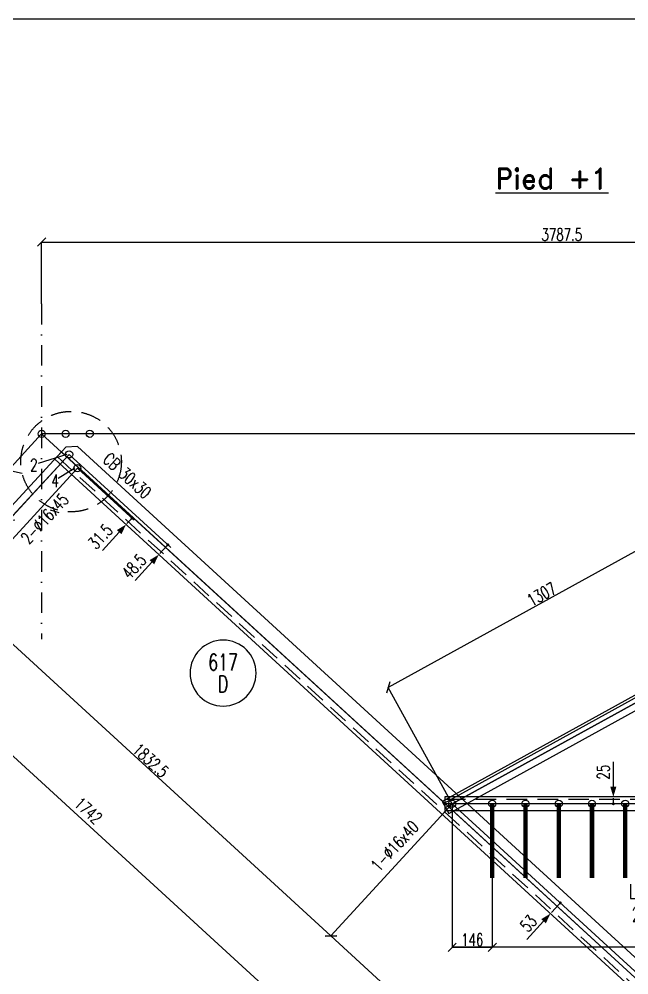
# Model space of a CAD drawing. Extents: x 59442 to 71607, y -56371 to -47761.
# Drawn here: x 62281 to 64501, y -51242 to -47761 of the extents above; entities that cross this region are included whole.
import ezdxf
from ezdxf.enums import TextEntityAlignment as Align

# ---------------------------------------------------------------- set-up
doc = ezdxf.new("R2010")
doc.units = 0
doc.header["$LTSCALE"] = 150
doc.header["$MEASUREMENT"] = 0
doc.linetypes.add('DASHDOT', pattern=[1, 0.5, -0.25, 0, -0.25])
doc.linetypes.add('DASHED', pattern=[0.75, 0.5, -0.25])
doc.layers.get('0').update_dxf_attribs({"linetype": 'CONTINUOUS'})
doc.layers.get('DEFPOINTS').update_dxf_attribs({"linetype": 'CONTINUOUS'})
for name, color, linetype in [('ASSI', 3, 'CONTINUOUS'), ('BOLLINI_5', 7, 'CONTINUOUS'), ('FORI', 2, 'CONTINUOUS'), ('LINEA_ANG', 2, 'CONTINUOUS'), ('LS', 7, 'CONTINUOUS'), ('MZ', 6, 'DASHDOT'), ('QT_MAL', 7, 'CONTINUOUS'), ('QT_MPR', 7, 'CONTINUOUS'), ('TRAT-Y', 7, 'DASHED')]:
    doc.layers.add(name, color=color, linetype=linetype)
doc.styles.add('QUOTE', font='ROMANS8.SHX', dxfattribs={"width": 0.7})
doc.styles.add('RD', font='ROMAND8.SHX', dxfattribs={"width": 0.7})
doc.styles.add('RQL', font='ROMANS8.SHX', dxfattribs={"width": 0.7})
doc.styles.add('RS', font='ROMANS8.shx', dxfattribs={"width": 0.7})
doc.styles.get("Standard").update_dxf_attribs({"font": 'ROMANS8.SHX', "width": 0.7})
doc.dimstyles.new('FRECCE1', dxfattribs={"dimtxt": 45, "dimasz": 5, "dimexe": 0, "dimexo": 0, "dimgap": 1, "dimtad": 1, "dimdec": 0, "dimzin": 0, "dimdsep": 46, "dimtxsty": 'RS', "dimblk1": 'QUOTP', "dimblk2": 'QUOTF', "dimsah": 1, "dimcen": 0, "dimclrd": 2, "dimclre": 2, "dimclrt": 7, "dimadec": 0, "dimazin": 0, "dimtfac": 1, "dimtdec": 0, "dimtix": 1, "dimtmove": 2, "dimatfit": 3, "dimldrblk": 'QUOTP', "dimfxl": 1, "dimtolj": 1, "dimtzin": 0, "dimarcsym": 0})
doc.dimstyles.new('TRATTO', dxfattribs={"dimscale": 0, "dimtxt": 45, "dimasz": 30, "dimexe": 0, "dimexo": 0, "dimgap": 5, "dimtad": 1, "dimrnd": 0.5, "dimdsep": 46, "dimtxsty": 'RS', "dimblk1": 'OBLIQUE', "dimblk2": 'OBLIQUE', "dimsah": 1, "dimcen": 0.09, "dimclrd": 2, "dimclre": 2, "dimclrt": 7, "dimadec": 0, "dimazin": 0, "dimtfac": 1, "dimtix": 1, "dimtmove": 2, "dimatfit": 3, "dimfxl": 1, "dimtolj": 1, "dimtzin": 0, "dimarcsym": 0})

# ---------------------------------------------------------------- blocks, each defined once
blk = doc.blocks.new('16')
blk.add_circle((0, 0), 1)
blk = doc.blocks.new('ASSE98')
blk.add_line((0, 0), (1, 0))
at = {"color": 7, "style": 'QUOTE', "width": 0.5, "flags": 1}
for tag, p in [('TI', (1.38308, 6.82731)), ('DI_S', (1.38308, 6.42178)), ('D_S', (1.38308, 6.02092)), ('E_S', (1.38308, 5.68065)), ('NFORI', (1.36454, 5.29792)), ('ALAR', (1.36349, 4.93246)), ('FAM', (1.3775, 4.54645)), ('ALA', (1.38308, 4.19257)), ('DISP2', (1.38308, 3.84971)), ('DISP1', (1.38308, 3.50686)), ('PINZAF', (1.38308, 3.164)), ('PINZAI', (1.38308, 2.82114)), ('TRP', (1.38308, 2.47829)), ('NP', (1.38308, 2.13543)), ('SV', (1.38308, 1.79257)), ('PESO', (1.38308, 1.44971)), ('QUA', (1.38308, 1.10686)), ('LUN', (1.38308, 0.764)), ('PROF', (1.38308, 0.42114)), ('POS', (1.38308, 0.07829))]:
    blk.add_attdef(tag, p, '', height=0.2, dxfattribs=at)
at = {"color": 7, "flags": 1}
for tag, p in [('LAV1', (3.07431, 6.82847)), ('LAV2', (3.07431, 6.49513)), ('LAV3', (3.07431, 6.1618)), ('LAV4', (3.07431, 5.82847)), ('LAV5', (3.07431, 5.49513)), ('LAV6', (3.07431, 5.1618)), ('LAV7', (3.07431, 4.82847)), ('LAV8', (3.07431, 4.49513)), ('LAV9', (3.07431, 4.1618)), ('LAV10', (3.07431, 3.82847))]:
    blk.add_attdef(tag, p, '', height=0.2, dxfattribs=at)
blk = doc.blocks.new('QUOTP')
at = {"layer": 'ASSI', "color": 2, "const_width": 1.07}
blk.add_lwpolyline([(-0.53, 0, 1), (0.53, 0, 1)], format="xyb", close=True, dxfattribs=at)
blk = doc.blocks.new('QUOTF')
at = {"layer": 'LS', "color": 2}
blk.add_line((7.5, 0), (25.5, 0), dxfattribs=at)
blk.add_solid([(7.5, 2.25), (0, 0), (7.5, -2.25)], dxfattribs=at)
blk = doc.blocks.new('*D121')
at = {"layer": 'DEFPOINTS', "color": 0, "transparency": 16777216}
for p in [(62691.9, -49578.8), (62670.5, -49602.1), (62670.5, -49602.1)]:
    blk.add_point(p, dxfattribs=at)
at = {"layer": 'QT_MAL', "color": 2, "lineweight": -2, "transparency": 16777216}
blk.add_line((62688.5, -49582.4), (62673.8, -49598.4), dxfattribs=at)
at = {"layer": 'QT_MAL', "color": 2, "lineweight": -2, "transparency": 16777216, "xscale": 5, "yscale": 5, "zscale": 5}
for name, p, rotation in [('QUOTF', (62670.5, -49602.1), 227.4813282526787), ('QUOTP', (62691.9, -49578.8), 47.48132825267867)]:
    blk.add_blockref(name, p, dxfattribs=dict(at, rotation=rotation))
at = {"layer": 'QT_MAL', "color": 7, "transparency": 16777216, "insert": (62576.8, -49646.1), "char_height": 45, "attachment_point": 5, "rotation": 47.4813, "style": 'RS'}
blk.add_mtext('\\A1;31.5', dxfattribs=at)
blk = doc.blocks.new('*D122')
at = {"layer": 'DEFPOINTS', "color": 0, "transparency": 16777216}
for p in [(62822.4, -49676), (62789.8, -49711.6), (62789.8, -49711.6)]:
    blk.add_point(p, dxfattribs=at)
at = {"layer": 'QT_MAL', "color": 2, "lineweight": -2, "transparency": 16777216}
blk.add_line((62819.1, -49679.6), (62793.2, -49707.9), dxfattribs=at)
at = {"layer": 'QT_MAL', "color": 2, "lineweight": -2, "transparency": 16777216, "xscale": 5, "yscale": 5, "zscale": 5}
for name, p, rotation in [('QUOTP', (62822.4, -49676), 47.48132825267867), ('QUOTF', (62789.8, -49711.6), 227.4813282526787)]:
    blk.add_blockref(name, p, dxfattribs=dict(at, rotation=rotation))
at = {"layer": 'QT_MAL', "color": 7, "transparency": 16777216, "insert": (62699.2, -49754.8), "char_height": 45, "attachment_point": 5, "rotation": 47.4813, "style": 'RS'}
blk.add_mtext('\\A1;48.5', dxfattribs=at)
blk = doc.blocks.new('*D123')
at = {"layer": 'DEFPOINTS', "color": 0, "transparency": 16777216}
for p in [(64251.6, -50980), (64215.8, -51019.1), (64215.8, -51019.1)]:
    blk.add_point(p, dxfattribs=at)
at = {"layer": 'QT_MAL', "color": 2, "lineweight": -2, "transparency": 16777216}
blk.add_line((64248.2, -50983.7), (64219.1, -51015.4), dxfattribs=at)
at = {"layer": 'QT_MAL', "color": 2, "lineweight": -2, "transparency": 16777216, "xscale": 5, "yscale": 5, "zscale": 5}
for name, p, rotation in [('QUOTP', (64251.6, -50980), 47.48132825267867), ('QUOTF', (64215.8, -51019.1), 227.4813282526787)]:
    blk.add_blockref(name, p, dxfattribs=dict(at, rotation=rotation))
at = {"layer": 'QT_MAL', "color": 7, "transparency": 16777216, "insert": (64135.3, -51054.9), "char_height": 45, "attachment_point": 5, "rotation": 47.4813, "style": 'RS'}
blk.add_mtext('\\A1;53', dxfattribs=at)
blk = doc.blocks.new('_OBLIQUE')
at = {"color": 0, "linetype": 'ByBlock'}
blk.add_line((-0.5, -0.5), (0.5, 0.5), dxfattribs=at)
blk = doc.blocks.new('*D45')
at = {"layer": 'DEFPOINTS', "color": 0, "transparency": 16777216}
for p in [(62363.2, -49271.5), (62463.2, -49346.5), (62025, -49824.4)]:
    blk.add_point(p, dxfattribs=at)
at = {"layer": 'QT_MPR', "color": 2, "lineweight": -2, "transparency": 16777216}
for p, q in [((62363.2, -49271.5), (61933.4, -49740.3)), ((62463.2, -49346.5), (62025, -49824.4)), ((61933.4, -49740.3), (62025, -49824.4))]:
    blk.add_line(p, q, dxfattribs=at)
at = {"layer": 'QT_MPR', "color": 2, "lineweight": -2, "transparency": 16777216, "xscale": 30, "yscale": 30, "zscale": 30}
for p, rotation in [((61933.4, -49740.3), 137.4813282526787), ((62025, -49824.4), 317.4813282526787)]:
    blk.add_blockref('_OBLIQUE', p, dxfattribs=dict(at, rotation=rotation))
at = {"layer": 'QT_MPR', "color": 7, "transparency": 16777216, "insert": (62006.4, -49752.6), "char_height": 45, "attachment_point": 5, "rotation": 317.4813, "style": 'RS'}
blk.add_mtext('\\A1;124.5', dxfattribs=at)
blk = doc.blocks.new('*D46')
at = {"layer": 'DEFPOINTS', "color": 0, "transparency": 16777216}
for p in [(62463.2, -49346.5), (62493.2, -49396.5), (62066.3, -49862.2)]:
    blk.add_point(p, dxfattribs=at)
at = {"layer": 'QT_MPR', "color": 2, "lineweight": -2, "transparency": 16777216}
for p, q in [((62463.2, -49346.5), (62025, -49824.4)), ((62493.2, -49396.5), (62066.3, -49862.2)), ((62025, -49824.4), (62066.3, -49862.2))]:
    blk.add_line(p, q, dxfattribs=at)
at = {"layer": 'QT_MPR', "color": 2, "lineweight": -2, "transparency": 16777216, "xscale": 30, "yscale": 30, "zscale": 30}
for p, rotation in [((62025, -49824.4), 137.4813282526787), ((62066.3, -49862.2), 317.4813282526787)]:
    blk.add_blockref('_OBLIQUE', p, dxfattribs=dict(at, rotation=rotation))
at = {"layer": 'QT_MPR', "color": 7, "transparency": 16777216, "insert": (62036.4, -49885.2), "char_height": 45, "attachment_point": 5, "rotation": 317.4813, "style": 'RS'}
blk.add_mtext('\\A1;55.5', dxfattribs=at)
blk = doc.blocks.new('*D47')
at = {"layer": 'DEFPOINTS', "color": 0, "transparency": 16777216}
for p in [(62493.2, -49396.5), (63857.9, -50619), (63416.5, -51100.3)]:
    blk.add_point(p, dxfattribs=at)
at = {"layer": 'QT_MPR', "color": 2, "lineweight": -2, "transparency": 16777216}
for p, q in [((62493.2, -49396.5), (62066.3, -49862.2)), ((62066.3, -49862.2), (63416.5, -51100.3)), ((63857.9, -50619), (63416.5, -51100.3))]:
    blk.add_line(p, q, dxfattribs=at)
at = {"layer": 'QT_MPR', "color": 2, "lineweight": -2, "transparency": 16777216, "xscale": 30, "yscale": 30, "zscale": 30}
for p, rotation in [((62066.3, -49862.2), 137.4813282526787), ((63416.5, -51100.3), 317.4813282526787)]:
    blk.add_blockref('_OBLIQUE', p, dxfattribs=dict(at, rotation=rotation))
at = {"layer": 'QT_MPR', "color": 7, "transparency": 16777216, "insert": (62760, -50461), "char_height": 45, "attachment_point": 5, "rotation": 317.4813, "style": 'RS'}
blk.add_mtext('\\A1;1832.5', dxfattribs=at)
blk = doc.blocks.new('*D48')
at = {"layer": 'DEFPOINTS', "color": 0, "transparency": 16777216}
for p in [(63857.9, -50619), (65327.4, -51966.4), (64886.1, -52447.7)]:
    blk.add_point(p, dxfattribs=at)
at = {"layer": 'QT_MPR', "color": 2, "lineweight": -2, "transparency": 16777216}
for p, q in [((63857.9, -50619), (63416.5, -51100.3)), ((63416.5, -51100.3), (64886.1, -52447.7)), ((65327.4, -51966.4), (64886.1, -52447.7))]:
    blk.add_line(p, q, dxfattribs=at)
at = {"layer": 'QT_MPR', "color": 2, "lineweight": -2, "transparency": 16777216, "xscale": 30, "yscale": 30, "zscale": 30}
for p, rotation in [((63416.5, -51100.3), 137.4813282526787), ((64886.1, -52447.7), 317.4813282526787)]:
    blk.add_blockref('_OBLIQUE', p, dxfattribs=dict(at, rotation=rotation))
at = {"layer": 'QT_MPR', "color": 7, "transparency": 16777216, "insert": (64169.9, -51753.7), "char_height": 45, "attachment_point": 5, "rotation": 317.4813, "style": 'RS'}
blk.add_mtext('\\A1;1993.5', dxfattribs=at)
blk = doc.blocks.new('*D52')
at = {"layer": 'DEFPOINTS', "color": 0, "transparency": 16777216}
for p in [(62435, -49337.4), (62463.2, -49346.5), (62244.1, -49585.5)]:
    blk.add_point(p, dxfattribs=at)
at = {"layer": 'QT_MPR', "color": 2, "lineweight": -2, "transparency": 16777216}
for p, q in [((62435, -49337.4), (62224.2, -49567.2)), ((62463.2, -49346.5), (62244.1, -49585.5)), ((62224.2, -49567.2), (62244.1, -49585.5))]:
    blk.add_line(p, q, dxfattribs=at)
at = {"layer": 'QT_MPR', "color": 2, "lineweight": -2, "transparency": 16777216, "xscale": 30, "yscale": 30, "zscale": 30}
for p, rotation in [((62224.2, -49567.2), 137.4813282526787), ((62244.1, -49585.5), 317.4813282526787)]:
    blk.add_blockref('_OBLIQUE', p, dxfattribs=dict(at, rotation=rotation))
at = {"layer": 'QT_MPR', "color": 7, "transparency": 16777216, "insert": (62186.3, -49594.9), "char_height": 45, "attachment_point": 5, "rotation": 317.4813, "style": 'RS'}
blk.add_mtext('\\A1;27', dxfattribs=at)
blk = doc.blocks.new('*D54')
at = {"layer": 'DEFPOINTS', "color": 0, "transparency": 16777216}
for p in [(66150.8, -48573.4), (62363.2, -48798.3), (66150.8, -49271.5)]:
    blk.add_point(p, dxfattribs=at)
at = {"layer": 'QT_MPR', "color": 2, "lineweight": -2, "transparency": 16777216}
for p, q in [((62363.2, -48798.3), (62363.2, -48573.4)), ((62363.2, -48573.4), (66150.8, -48573.4)), ((66150.8, -49271.5), (66150.8, -48573.4))]:
    blk.add_line(p, q, dxfattribs=at)
at = {"layer": 'QT_MPR', "color": 2, "lineweight": -2, "transparency": 16777216, "xscale": 30, "yscale": 30, "zscale": 30, "rotation": 180}
blk.add_blockref('_OBLIQUE', (62363.2, -48573.4), dxfattribs=at)
at = {"layer": 'QT_MPR', "color": 2, "lineweight": -2, "transparency": 16777216, "xscale": 30, "yscale": 30, "zscale": 30}
blk.add_blockref('_OBLIQUE', (66150.8, -48573.4), dxfattribs=at)
at = {"layer": 'QT_MPR', "color": 7, "transparency": 16777216, "insert": (64257, -48545.9), "char_height": 45, "attachment_point": 5, "style": 'RS'}
blk.add_mtext('\\A1;3787.5', dxfattribs=at)
blk = doc.blocks.new('YYY')
blk.add_circle((0, 0), 8)
at = {"color": 3, "style": 'RQL', "width": 0.7}
for tag, p in [('POS3', (0, 0.65)), ('POS2', (0, -4.63))]:
    blk.add_attdef(tag, text='', height=4, dxfattribs=at).set_placement(p, align=Align.CENTER)
at = {"style": 'RQL', "width": 0.7, "flags": 1}
blk.add_attdef('TIPO', text='', height=3, dxfattribs=at).set_placement((0, 0), align=Align.MIDDLE_CENTER)
blk = doc.blocks.new('bull')
at = {"style": 'RS', "width": 0.7, "flags": 1}
for tag, p in [('NN', (-12.25, 0)), ('DIAMETRO', (0, -4.86)), ('SERRAGGIO', (0, -9.71)), ('LUNGHEZZA', (0, -14.57)), ('NB', (0, -19.43)), ('TIPO', (0, -24.12)), ('EL', (-0.14, -29))]:
    blk.add_attdef(tag, p, '', height=3, dxfattribs=at)
at = {"style": 'RS', "width": 0.7}
blk.add_attdef('BULLONE', (0, 0), '', height=3, dxfattribs=at)
blk = doc.blocks.new('*D99')
at = {"layer": 'DEFPOINTS', "color": 0, "transparency": 16777216}
for p in [(63857.9, -50619), (64003.9, -50619), (64003.9, -51141.8)]:
    blk.add_point(p, dxfattribs=at)
at = {"layer": 'QT_MPR', "color": 2, "lineweight": -2, "transparency": 16777216}
for p, q in [((63857.9, -50619), (63857.9, -51141.8)), ((64003.9, -50619), (64003.9, -51141.8)), ((63857.9, -51141.8), (64003.9, -51141.8))]:
    blk.add_line(p, q, dxfattribs=at)
at = {"layer": 'QT_MPR', "color": 2, "lineweight": -2, "transparency": 16777216, "xscale": 30, "yscale": 30, "zscale": 30}
for p, rotation in [((63857.9, -51141.8), 179.9999999999997), ((64003.9, -51141.8), 359.9999999999997)]:
    blk.add_blockref('_OBLIQUE', p, dxfattribs=dict(at, rotation=rotation))
at = {"layer": 'QT_MPR', "color": 7, "transparency": 16777216, "insert": (63930.9, -51114.3), "char_height": 45, "attachment_point": 5, "style": 'RS'}
blk.add_mtext('\\A1;146', dxfattribs=at)
blk = doc.blocks.new('*D145')
at = {"layer": 'DEFPOINTS', "color": 0, "transparency": 16777216}
for p in [(61464.1, -50585.4), (63180.6, -51291), (62748.1, -51762.7)]:
    blk.add_point(p, dxfattribs=at)
at = {"layer": 'QT_MPR', "color": 2, "lineweight": -2, "transparency": 16777216}
for p, q in [((61464.1, -50585.4), (61896.7, -50113.7)), ((61896.7, -50113.7), (63180.6, -51291)), ((62748.1, -51762.7), (63180.6, -51291))]:
    blk.add_line(p, q, dxfattribs=at)
at = {"layer": 'QT_MPR', "color": 2, "lineweight": -2, "transparency": 16777216, "xscale": 30, "yscale": 30, "zscale": 30}
for p, rotation in [((61896.7, -50113.7), 137.4813282526805), ((63180.6, -51291), 317.4813282526806)]:
    blk.add_blockref('_OBLIQUE', p, dxfattribs=dict(at, rotation=rotation))
at = {"layer": 'QT_MPR', "color": 7, "transparency": 16777216, "insert": (62533.1, -50644.1), "char_height": 45, "attachment_point": 5, "rotation": 317.4813, "style": 'RS'}
blk.add_mtext('\\A1;1742', dxfattribs=at)
blk = doc.blocks.new('*D152')
at = {"layer": 'DEFPOINTS', "color": 0, "transparency": 16777216}
for p in [(65002.2, -49988.6), (63624.6, -50195.5), (63857.9, -50619)]:
    blk.add_point(p, dxfattribs=at)
at = {"layer": 'QT_MPR', "color": 2, "lineweight": -2, "transparency": 16777216}
for p, q in [((64768.9, -49565.1), (63624.6, -50195.5)), ((65002.2, -49988.6), (64768.9, -49565.1)), ((63857.9, -50619), (63624.6, -50195.5))]:
    blk.add_line(p, q, dxfattribs=at)
at = {"layer": 'QT_MPR', "color": 2, "lineweight": -2, "transparency": 16777216, "xscale": 30, "yscale": 30, "zscale": 30}
for p, rotation in [((64768.9, -49565.1), 28.84920069832704), ((63624.6, -50195.5), 208.849200698327)]:
    blk.add_blockref('_OBLIQUE', p, dxfattribs=dict(at, rotation=rotation))
at = {"layer": 'QT_MPR', "color": 7, "transparency": 16777216, "insert": (64183.5, -49856.2), "char_height": 45, "attachment_point": 5, "rotation": 28.8492, "style": 'RS'}
blk.add_mtext('\\A1;1307', dxfattribs=at)
blk = doc.blocks.new('*D159')
at = {"layer": 'DEFPOINTS', "color": 0, "transparency": 16777216}
for p in [(64003.9, -50619), (64971.9, -50619), (64003.9, -51141.8)]:
    blk.add_point(p, dxfattribs=at)
at = {"layer": 'QT_MPR', "color": 2, "lineweight": -2, "transparency": 16777216}
for p, q in [((64003.9, -50619), (64003.9, -51141.8)), ((64971.9, -50619), (64971.9, -51141.8)), ((64971.9, -51141.8), (64003.9, -51141.8))]:
    blk.add_line(p, q, dxfattribs=at)
at = {"layer": 'QT_MPR', "color": 2, "lineweight": -2, "transparency": 16777216, "xscale": 30, "yscale": 30, "zscale": 30}
for p, rotation in [((64003.9, -51141.8), 179.9999999999997), ((64971.9, -51141.8), 359.9999999999997)]:
    blk.add_blockref('_OBLIQUE', p, dxfattribs=dict(at, rotation=rotation))
at = {"layer": 'QT_MPR', "color": 7, "transparency": 16777216, "insert": (64617.4, -51172.4), "char_height": 45, "attachment_point": 5, "style": 'RS'}
blk.add_mtext('\\A1;121x8', dxfattribs=at)
blk = doc.blocks.new('*D160')
at = {"layer": 'DEFPOINTS', "color": 0, "transparency": 16777216}
for p in [(64003.9, -50619), (64971.9, -50619), (64003.9, -51141.8)]:
    blk.add_point(p, dxfattribs=at)
at = {"layer": 'QT_MPR', "color": 2, "lineweight": -2, "transparency": 16777216}
for p, q in [((64003.9, -50619), (64003.9, -51141.8)), ((64971.9, -50619), (64971.9, -51141.8)), ((64971.9, -51141.8), (64003.9, -51141.8))]:
    blk.add_line(p, q, dxfattribs=at)
at = {"layer": 'QT_MPR', "color": 2, "lineweight": -2, "transparency": 16777216, "xscale": 30, "yscale": 30, "zscale": 30}
for p, rotation in [((64003.9, -51141.8), 179.9999999999997), ((64971.9, -51141.8), 359.9999999999997)]:
    blk.add_blockref('_OBLIQUE', p, dxfattribs=dict(at, rotation=rotation))
at = {"layer": 'QT_MPR', "color": 7, "transparency": 16777216, "insert": (64619.6, -51113.5), "char_height": 45, "attachment_point": 5, "style": 'RS'}
blk.add_mtext('\\A1;968', dxfattribs=at)
blk = doc.blocks.new('*D161')
at = {"layer": 'DEFPOINTS', "color": 0, "transparency": 16777216}
for p in [(63857.9, -50619), (64003.9, -50619), (63857.9, -51141.8)]:
    blk.add_point(p, dxfattribs=at)
at = {"layer": 'QT_MPR', "color": 2, "lineweight": -2, "transparency": 16777216}
for p, q in [((63857.9, -50619), (63857.9, -51141.8)), ((64003.9, -50619), (64003.9, -51141.8)), ((64003.9, -51141.8), (63857.9, -51141.8))]:
    blk.add_line(p, q, dxfattribs=at)
at = {"layer": 'QT_MPR', "color": 2, "lineweight": -2, "transparency": 16777216, "xscale": 30, "yscale": 30, "zscale": 30}
for p, rotation in [((63857.9, -51141.8), 179.9999999999997), ((64003.9, -51141.8), 359.9999999999997)]:
    blk.add_blockref('_OBLIQUE', p, dxfattribs=dict(at, rotation=rotation))
at = {"layer": 'QT_MPR', "color": 7, "transparency": 16777216, "insert": (63930.9, -51114.3), "char_height": 45, "attachment_point": 5, "style": 'RS'}
blk.add_mtext('\\A1;146', dxfattribs=at)
blk = doc.blocks.new('*D167')
at = {"layer": 'DEFPOINTS', "color": 0, "transparency": 16777216}
for p in [(64444.6, -50594), (64444.6, -50594), (64444.6, -50619)]:
    blk.add_point(p, dxfattribs=at)
at = {"layer": 'QT_MAL', "color": 2, "lineweight": -2, "transparency": 16777216}
blk.add_line((64444.6, -50614), (64444.6, -50599), dxfattribs=at)
at = {"layer": 'QT_MAL', "color": 2, "lineweight": -2, "transparency": 16777216, "xscale": 5, "yscale": 5, "zscale": 5}
for name, p, rotation in [('QUOTF', (64444.6, -50594), 89.9999999999997), ('QUOTP', (64444.6, -50619), 269.9999999999997)]:
    blk.add_blockref(name, p, dxfattribs=dict(at, rotation=rotation))
at = {"layer": 'QT_MAL', "color": 7, "transparency": 16777216, "insert": (64408.4, -50503.8), "char_height": 45, "attachment_point": 5, "rotation": 90, "style": 'RS'}
blk.add_mtext('\\A1;25', dxfattribs=at)

msp = doc.modelspace()

# ---------------------------------------------------------------- linework, layer by layer
at = {"layer": 'LINEA_ANG'}
for p, q in [((62451.195, -49319.671), (62410.645, -49363.894)), ((62493.582, -49317.834), (62451.195, -49319.671)), ((66608.572, -53090.996), (62493.582, -49317.834)), ((66158.604, -49323.025), (63821.722, -50610.351)), ((63825.824, -50617.796), (66162.705, -49330.47)), ((62410.645, -49363.894), (66584.6, -53191.122)), ((63845.848, -50654.146), (66182.729, -49366.82)), ((63821.722, -50610.351), (63845.848, -50654.146)), ((66354.975, -50593.985), (63830.975, -50593.985)), ((63830.975, -50593.985), (63830.975, -50643.985)), ((63830.975, -50643.985), (66354.975, -50643.985))]:
    msp.add_line(p, q, dxfattribs=at)
at = {"layer": 'LS', "color": 6}
for p, q in [((66191.191, -49271.539), (62363.191, -49271.539)), ((66771.191, -53313.371), (62363.191, -49271.539)), ((62351.576, -49379.129), (62456.551, -49346.33)), ((62463.191, -49346.539), (62833.544, -49686.128)), ((63857.862, -50618.985), (66147.017, -49357.95)), ((62422.747, -49432.945), (62484.023, -49395.704)), ((62493.191, -49396.539), (62699.976, -49586.147)), ((66327.975, -50618.985), (63857.862, -50618.985)), ((65327.379, -51966.43), (63857.862, -50618.985))]:
    msp.add_line(p, q, dxfattribs=at)
at = {"layer": 'LS', "color": 8}
msp.add_lwpolyline([(59442.17, -47761.325), (59442.17, -56371.325), (68982.17, -56371.325), (68982.17, -55171.325), (71607.17, -55171.325), (71607.17, -47761.325), (59442.17, -47761.325)], close=True, dxfattribs=at)
at = {"layer": 'LS', "color": 6, "const_width": 16}
for points in [[(64003.862, -50618.985), (64003.862, -50888.985)], [(64245.862, -50618.985), (64245.862, -50888.985)], [(64487.862, -50618.985), (64487.862, -50888.985)]]:
    msp.add_lwpolyline(points, dxfattribs=at)
at = {"layer": 'LS', "color": 2, "linetype": 'DASHED', "const_width": 16}
for points in [[(64124.862, -50618.985), (64124.862, -50888.985)], [(64366.862, -50618.985), (64366.862, -50888.985)]]:
    msp.add_lwpolyline(points, dxfattribs=at)
at = {"layer": 'MZ'}
msp.add_line((62363.191, -48798.308), (62363.191, -50019.922), dxfattribs=at)
at = {"layer": 'TRAT-Y'}
for p, q in [((62419.431, -49354.313), (66593.386, -53181.541)), ((63830.975, -50602.485), (66354.975, -50602.485))]:
    msp.add_line(p, q, dxfattribs=at)
msp.add_circle((62470.399, -49372.875), 182.988, dxfattribs=at)
msp.add_arc((62463.487, -48612.888), 820.334, 207.242224, 257.959845, dxfattribs=at)

# ---------------------------------------------------------------- block references
at = {"layer": 'ASSI'}
ref = msp.add_blockref('ASSE98', (62434.975, -49337.36), dxfattribs=dict(at, xscale=5663, rotation=317.4813282526786))
ref.add_attrib('LAV1', 'CB 30x30', (62582.418, -49369.987), dxfattribs={"layer": '0', "color": 7, "height": 45, "rotation": 317.481328, "width": 0.7})
ref = msp.add_blockref('ASSE98', (66170.667, -49344.922), dxfattribs=dict(at, xscale=2668, zscale=2668, rotation=208.849200698327))
ref.add_attrib('PROF', 'L50x4', (65209.881, -49802.759), dxfattribs={"layer": '0', "color": 2, "height": 52.5, "rotation": 28.849201, "style": 'QUOTE', "width": 0.7})
ref.add_attrib('LUN', '2668', (65498.219, -49643.921), dxfattribs={"layer": '0', "color": 2, "height": 52.5, "rotation": 28.849201, "style": 'QUOTE', "width": 0.7})
ref.add_attrib('PESO', '2614 C/C T.E.', (65319.758, -49936.359), dxfattribs={"layer": '0', "color": 2, "height": 52.5, "rotation": 28.849201, "style": 'QUOTE', "width": 0.7})
ref.add_attrib('SV', 'Lg.', (65396.536, -49699.936), dxfattribs={"layer": '0', "color": 2, "height": 52.5, "rotation": 28.849201, "style": 'QUOTE', "width": 0.7})
ref = msp.add_blockref('ASSE98', (66354.975, -50618.985), dxfattribs=dict(at, xscale=2524, zscale=2524, rotation=179.9999999999997))
ref.add_attrib('PROF', 'L50x4', (64500.755, -50963.812), dxfattribs={"layer": '0', "color": 2, "height": 52.5, "style": 'QUOTE', "width": 0.7})
ref.add_attrib('LUN', '2524', (64798.153, -50963.812), dxfattribs={"layer": '0', "color": 2, "height": 52.5, "style": 'QUOTE', "width": 0.7})
ref.add_attrib('PESO', '2470 C/C T.E.', (64511.974, -51047.943), dxfattribs={"layer": '0', "color": 2, "height": 52.5, "style": 'QUOTE', "width": 0.7})
ref.add_attrib('SV', 'Lg.', (64703.034, -50963.812), dxfattribs={"layer": '0', "color": 2, "height": 52.5, "style": 'QUOTE', "width": 0.7})
at = {"layer": 'BOLLINI_5'}
ref = msp.add_blockref('YYY', (63023.654, -50143.019), dxfattribs=dict(at, xscale=-14.99978124361964, yscale=14.99978124357598, zscale=14.99978124359379))
ref.add_attrib('POS3', '617', dxfattribs={"layer": '0', "color": 3, "height": 59.9991, "style": 'RQL', "width": 0.7}).set_placement((63023.654, -50133.314), align=Align.CENTER)
ref.add_attrib('POS2', 'D', dxfattribs={"layer": '0', "color": 3, "height": 59.999, "style": 'RQL', "width": 0.7}).set_placement((63023.654, -50212.474), align=Align.CENTER)
at = {"layer": 'FORI', "xscale": 13, "yscale": 13, "zscale": 13}
for p in [(62363.191, -49271.539), (62450.691, -49271.539), (62538.191, -49271.539), (62463.191, -49346.539), (62493.191, -49396.539), (63857.862, -50618.985), (64003.862, -50618.985), (64124.862, -50618.985), (64245.862, -50618.985), (64366.862, -50618.985), (64487.862, -50618.985)]:
    msp.add_blockref('16', p, dxfattribs=at)
at = {"layer": 'LS', "color": 7, "xscale": 15, "yscale": 15, "zscale": 15}
for p, rotation, values in [((62316.485, -49677.108), 47.48132825267751, {'BULLONE': '2-%%c16x45                '}), ((63591.451, -50869.134), 47.48132825267907, {'BULLONE': '1-%%c16x40                '})]:
    msp.add_blockref('bull', p, dxfattribs=dict(at, rotation=rotation)).add_auto_attribs(values)

# ---------------------------------------------------------------- texts
at = {"layer": 'LS', "color": 3, "style": 'RD'}
msp.add_text('%%UPied +1', height=75, dxfattribs=at).set_placement((64220.721, -48341.961), align=Align.MIDDLE)
at = {"layer": 'LS', "color": 7, "char_height": 45, "attachment_point": 5, "style": 'RS'}
for s, insert in [('\\A1;2', (62334.782, -49385.502)), ('\\A1;4', (62411.884, -49442.894))]:
    msp.add_mtext(s, dxfattribs=dict(at, insert=insert))

# ---------------------------------------------------------------- dimensions: what is measured, and where the dimension line sits
at = {"layer": 'QT_MAL'}
for base, p1, p2, angle, text, picture, middle in [((62670.468, -49602.134), (62691.909, -49578.75), (62670.468, -49602.134), 47.481328, '31.5', '*D121', (62576.835, -49646.059)), ((62789.8, -49711.553), (62822.445, -49675.951), (62789.8, -49711.553), 47.481328, '48.5', '*D122', (62699.202, -49754.829)), ((64444.604, -50593.985), (64444.604, -50618.985), (64444.604, -50593.985), 90, '25', '*D167', (64408.427, -50503.808)), ((64215.759, -51019.059), (64251.578, -50979.995), (64215.759, -51019.059), 47.481328, '53', '*D123', (64135.32, -51054.898))]:
    dim = msp.add_linear_dim(base=base, p1=p1, p2=p2, angle=angle, text=text, dimstyle='FRECCE1', dxfattribs=at)
    dim.commit()
    dim.dimension.update_dxf_attribs({"geometry": picture, "text_midpoint": middle, "dimtype": 160})
at = {"layer": 'QT_MPR'}
dim = msp.add_linear_dim(base=(66150.781, -48573.353), p1=(62363.191, -48798.308), p2=(66150.781, -49271.539), dimstyle='TRATTO', override={"dimscale": 1}, dxfattribs=at)
dim.commit()
dim.dimension.update_dxf_attribs({"geometry": '*D54', "text_midpoint": (64256.986, -48545.853)})
for base, p1, p2, angle, text, picture, middle in [((62025.048, -49824.376), (62363.191, -49271.539), (62463.191, -49346.539), 317.481328, '124.5', '*D45', (62006.381, -49752.578)), ((62066.252, -49862.157), (62463.191, -49346.539), (62493.191, -49396.539), 317.481328, '55.5', '*D46', (62036.444, -49885.244)), ((62244.119, -49585.458), (62434.975, -49337.36), (62463.191, -49346.539), 317.481328, '27', '*D52', (62186.298, -49594.853)), ((63416.545, -51100.283), (62493.191, -49396.539), (63857.862, -50618.985), 317.481328, '1832.5', '*D47', (62759.984, -50460.951)), ((63624.561, -50195.473), (65002.226, -49988.585), (63857.862, -50618.985), 28.849201, '1307', '*D152', (64183.473, -49856.186)), ((63180.628, -51290.988), (61464.139, -50585.403), (62748.097, -51762.704), 317.481328, '1742', '*D145', (62533.139, -50644.076)), ((64886.062, -52447.729), (63857.862, -50618.985), (65327.379, -51966.43), 317.481328, '1993.5', '*D48', (64169.889, -51753.737))]:
    dim = msp.add_linear_dim(base=base, p1=p1, p2=p2, angle=angle, text=text, dimstyle='TRATTO', override={"dimscale": 1}, dxfattribs=at)
    dim.commit()
    dim.dimension.update_dxf_attribs({"geometry": picture, "text_midpoint": middle, "dimtype": 160})
for base, p1, p2, text, picture, middle in [((64003.862, -51141.841), (63857.862, -50618.985), (64003.862, -50618.985), '146', '*D99', (63930.862, -51114.341)), ((63857.862, -51141.841), (64003.862, -50618.985), (63857.862, -50618.985), '146', '*D161', (63930.862, -51114.341)), ((64003.862, -51141.841), (64971.862, -50618.985), (64003.862, -50618.985), '121x8', '*D159', (64617.352, -51172.413)), ((64003.862, -51141.841), (64971.862, -50618.985), (64003.862, -50618.985), '968', '*D160', (64619.561, -51113.537))]:
    dim = msp.add_linear_dim(base=base, p1=p1, p2=p2, text=text, dimstyle='TRATTO', override={"dimscale": 1}, dxfattribs=at)
    dim.commit()
    dim.dimension.update_dxf_attribs({"geometry": picture, "text_midpoint": middle, "dimtype": 160})

doc.saveas('drawing.dxf')
